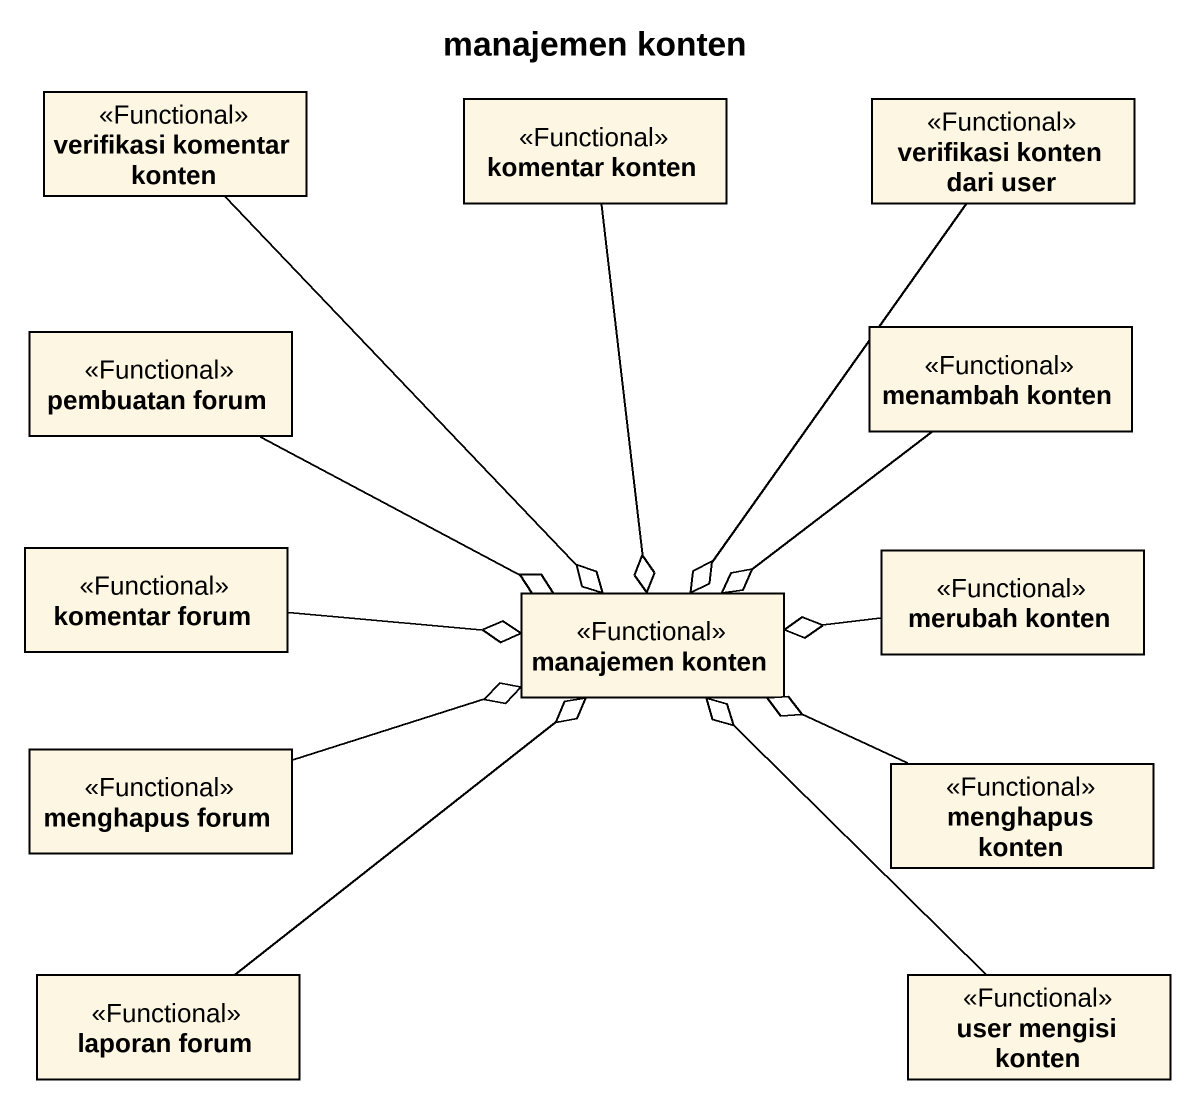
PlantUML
@startuml
title manajemen konten
hide circle
hide empty members
class "verifikasi komentar konten" as verifikasi_komentar_konten <<Functional>>
class "komentar konten" as komentar_konten <<Functional>>
class "verifikasi konten dari user" as verifikasi_konten_dari_user <<Functional>>
class "pembuatan forum" as pembuatan_forum <<Functional>>
class "menambah konten" as menambah_konten <<Functional>>
class "komentar forum" as komentar_forum <<Functional>>
class "merubah konten" as merubah_konten <<Functional>>
class "manajemen konten" as manajemen_konten <<Functional>>
class "menghapus forum" as menghapus_forum <<Functional>>
class "menghapus konten" as menghapus_konten <<Functional>>
class "laporan forum" as laporan_forum <<Functional>>
class "user mengisi konten" as user_mengisi_konten <<Functional>>
verifikasi_komentar_konten --o manajemen_konten
komentar_konten --o manajemen_konten
verifikasi_konten_dari_user --o manajemen_konten
pembuatan_forum -right-o manajemen_konten
menambah_konten --o manajemen_konten
komentar_forum -right-o manajemen_konten
merubah_konten -left-o manajemen_konten
menghapus_forum -right-o manajemen_konten
menghapus_konten -left-o manajemen_konten
laporan_forum -up-o manajemen_konten
user_mengisi_konten -up-o manajemen_konten
@enduml
